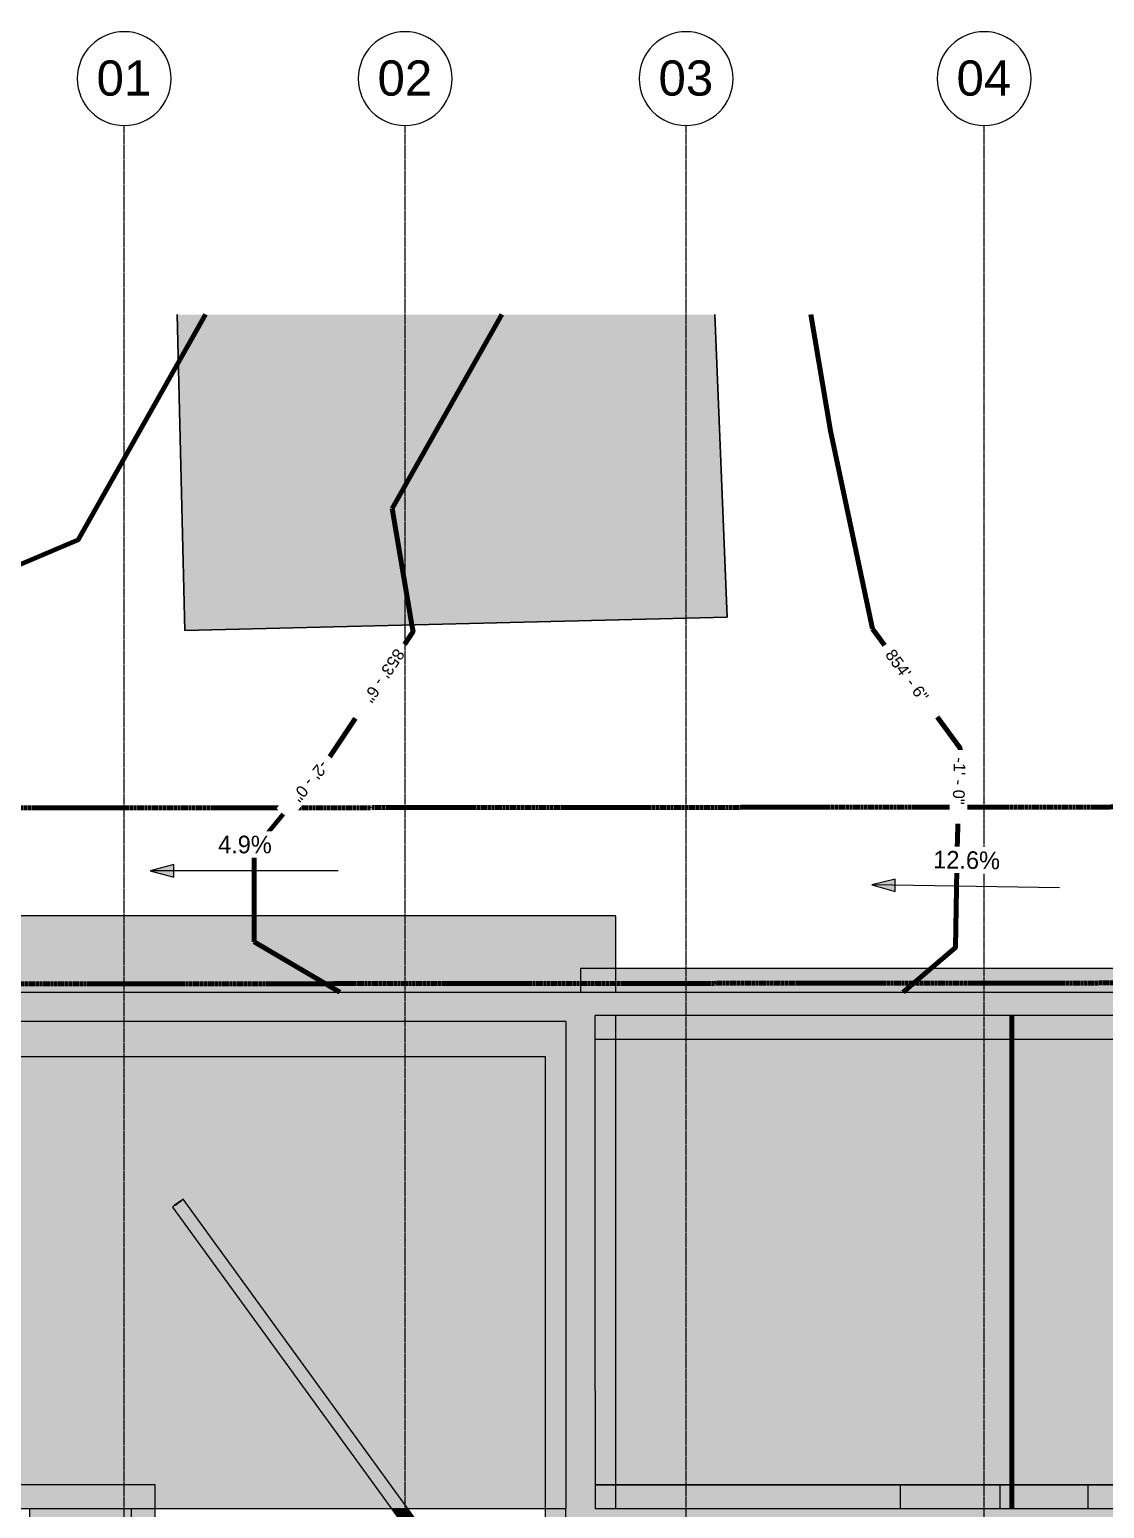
# Model space of a CAD drawing. Header units: inches. Extents: x -3305 to -1487, y 8065 to 9205.
# Drawn here: x -2657 to -2291, y 8701 to 9205 of the extents above; entities that cross this region are included whole.
import ezdxf

# ---------------------------------------------------------------- set-up
doc = ezdxf.new("R2010")
doc.units = ezdxf.units.IN
doc.header["$MEASUREMENT"] = 0
doc.linetypes.add('Double Dash 3_8_', pattern=[1, 0.375, -0.125, 0.125, -0.125, 0.125, -0.125])
doc.linetypes.add('Grid Line 1_2_', pattern=[0.875, 0.5, -0.125, 0.125, -0.125])
for name, color, linetype, lineweight in [('A-FLOR', 192, 'Continuous', 18), ('A-FLOR-OTLN', 51, 'Continuous', 18), ('C-PROP-LINE', 91, 'Double Dash 3_8_', 158), ('C-TOPO-LABL', 7, 'Continuous', 9), ('C-TOPO-MAJR', 7, 'Continuous', 80), ('G-ANNO-DIMS', 111, 'Continuous', 9), ('L-SITE-1', 91, 'Continuous', 9), ('P-PIPE', 3, 'Continuous', 9), ('S-FNDN', 32, 'Continuous', 18), ('S-GRID-1', 1, 'Grid Line 1_2_', 9), ('S-GRID-IDEN', 1, 'Continuous', 9)]:
    doc.layers.add(name, color=color, linetype=linetype, lineweight=lineweight)
doc.layers.add('L-SITE-2', color=8, linetype='Continuous', lineweight=9, transparency=0.2)
doc.layers.add('S-FNDN-1', color=32, linetype='Continuous', lineweight=18, transparency=0.4)
doc.styles.add('Arial', font='arial.ttf', dxfattribs={"height": 4})
doc.styles.add('Arial_1', font='arial.ttf', dxfattribs={"height": 12})
doc.styles.add('Century Gothic', font='ufonts.com_century-gothic.ttf', dxfattribs={"height": 6})

# ---------------------------------------------------------------- blocks, each defined once
blk = doc.blocks.new('Site 1 - Site 1-1396123-SITE PLAN - TOPOGRAPHY')
at = {"layer": 'L-SITE-2'}
h = blk.add_hatch(color=256, dxfattribs=at)
h.paths.add_polyline_path([(8129.53, 2681.43), (8129.53, 2593.1), (8211.94, 2592.47), (8210.24, 2699.61), (8129.53, 2698.33)], flags=0)
h.paths.add_polyline_path([(8999.84, 2604.22), (9004.33, 2419.33), (9107.5, 2423.61), (9107.5, 2606.83)], flags=0)
at = {"layer": 'L-SITE-1'}
for p, q in [((9107.5, 2606.83), (8999.84, 2604.22)), ((8999.84, 2604.22), (9107.5, 2606.83)), ((8999.84, 2604.22), (9004.33, 2419.33)), ((9004.33, 2419.33), (8999.84, 2604.22)), ((9004.33, 2419.33), (9107.5, 2423.61)), ((9107.5, 2423.61), (9004.33, 2419.33))]:
    blk.add_line(p, q, dxfattribs=at)
blk = doc.blocks.new('Family - ___-1399760-SITE PLAN - TOPOGRAPHY')
at = {"layer": 'C-PROP-LINE'}
blk.add_line((8878.85, 3240.51), (8879.93, 2001.26), dxfattribs=at)
blk = doc.blocks.new('Family - ___-1426622-SITE PLAN - TOPOGRAPHY')
at = {"layer": 'C-PROP-LINE'}
blk.add_line((8938.99, 3043.48), (8940.15, 1757.8), dxfattribs=at)
blk = doc.blocks.new('Grid - Grid Head - Circle-50561-SITE PLAN - TOPOGRAPHY')
at = {"layer": 'S-GRID-IDEN'}
for start, end in [(360, 180), (180, 360)]:
    blk.add_arc((0, 0), 0.25, start, end, dxfattribs=at)

msp = doc.modelspace()

# ---------------------------------------------------------------- hatches: boundary and pattern name
at = {"layer": 'G-ANNO-DIMS'}
for points in [[(-2615.95, 8917.9), (-2607.95, 8915.76), (-2607.95, 8920.05)], [(-2370.09, 8913.09), (-2362.12, 8910.83), (-2362.06, 8915.11)]]:
    msp.add_hatch(color=256, dxfattribs=at).paths.add_polyline_path(points, flags=0)
at = {"layer": 'P-PIPE'}
for points in [[(-2533.83, 8700.57), (-2531.05, 8700.57), (-2606.59, 8804.6), (-2608.37, 8803.35), (-2608.44, 8803.31), (-2563.02, 8740.76)], [(-2608.37, 8803.35), (-2607.51, 8803.94), (-2606.12, 8804.94), (-2604.86, 8805.9), (-2604.87, 8805.92), (-2605.73, 8805.33), (-2607.64, 8803.94), (-2608.39, 8803.37)], [(-2528.37, 8700.57), (-2528.27, 8700.57), (-2604.8, 8805.96), (-2605.03, 8805.76), (-2606.12, 8804.94), (-2606.59, 8804.6), (-2531.05, 8700.57), (-2528.43, 8700.57)], [(-2530.11, 8696.57), (-2528.15, 8696.57), (-2531.05, 8700.57), (-2533.83, 8700.57), (-2530.93, 8696.57), (-2530.21, 8696.57)], [(-2526.18, 8696.57), (-2525.37, 8696.57), (-2528.29, 8700.57), (-2531.05, 8700.57), (-2528.15, 8696.57), (-2526.31, 8696.57)]]:
    msp.add_hatch(color=256, dxfattribs=at).paths.add_polyline_path(points, flags=0)
at = {"layer": 'S-FNDN'}
for points in [[(-2666.34, 8866.57), (-2469.34, 8866.57), (-2469.34, 8876.57), (-2666.34, 8876.57)], [(-2469.34, 8868.57), (-2210.34, 8868.57), (-2210.34, 8876.57), (-2469.34, 8876.57)], [(-2464.34, 8692.57), (-2464.34, 8868.57), (-2469.34, 8868.57), (-2469.34, 8866.57), (-2474.34, 8866.57), (-2474.34, 8692.57), (-2464.35, 8692.57)], [(-2326.34, 8692.57), (-2325.59, 8692.57), (-2325.59, 8700.57), (-2464.34, 8700.57), (-2464.34, 8692.57), (-2336.34, 8692.57)], [(-2210.34, 8692.57), (-2210.34, 8700.57), (-2325.59, 8700.57), (-2325.59, 8692.57), (-2309.12, 8692.57)]]:
    msp.add_hatch(color=256, dxfattribs=at).paths.add_polyline_path(points, flags=0)
h = msp.add_hatch(color=256, dxfattribs=at)
h.paths.add_polyline_path([(-2693.71, 8692.57), (-2693.71, 8700.57), (-3066.34, 8700.57), (-3066.34, 8696.57), (-2810.34, 8696.57), (-2810.34, 8692.57), (-2723.07, 8692.57)], flags=0)
h.paths.add_polyline_path([(-2657.09, 8692.57), (-2622.34, 8692.57), (-2622.34, 8700.57), (-2657.09, 8700.57)], flags=0)
at = {"layer": 'S-FNDN-1'}
h = msp.add_hatch(color=256, dxfattribs=at)
h.paths.add_polyline_path([(-2469.34, 8884.57), (-2457.34, 8884.57), (-2457.34, 8902.57), (-2469.34, 8902.57), (-2469.34, 8884.57)], flags=0)
h.paths.add_polyline_path([(-2619.58, 8876.57), (-2469.34, 8876.57), (-2469.34, 8902.57), (-2666.34, 8902.57), (-2666.34, 8876.57), (-2621.69, 8876.57)], flags=0)
h.paths.add_polyline_path([(-2457.34, 8876.57), (-2457.34, 8876.79), (-2464.34, 8876.57)], flags=0)
h = msp.add_hatch(color=256, dxfattribs=at)
h.paths.add_polyline_path([(-2666.34, 8854.57), (-2474.34, 8854.57), (-2474.34, 8866.57), (-2666.34, 8866.57), (-2666.34, 8863.01)], flags=0)
h.paths.add_polyline_path([(-2464.34, 8876.57), (-2457.34, 8876.79), (-2457.34, 8884.57), (-2469.34, 8884.57), (-2469.34, 8876.57), (-2467.23, 8876.57)], flags=0)
for points in [[(-2469.34, 8876.57), (-2210.34, 8876.57), (-2210.34, 8884.57), (-2469.34, 8884.57)], [(-2457.34, 8866.24), (-2457.34, 8868.57), (-2464.34, 8868.57), (-2458.34, 8866.57)], [(-2464.34, 8860.57), (-2457.34, 8860.57), (-2457.34, 8866.24), (-2464.34, 8868.57), (-2464.34, 8863.01)], [(-2440.34, 8860.57), (-2210.34, 8860.57), (-2210.34, 8868.57), (-2464.34, 8868.57), (-2447.64, 8863.01)], [(-2464.34, 8860.57), (-2440.34, 8860.57), (-2464.34, 8868.57), (-2464.34, 8863.01)], [(-2464.34, 8700.57), (-2050.34, 8700.57), (-2050.34, 8730.57), (-2042.36, 8730.57), (-2046.34, 8827.64), (-2046.34, 8838.57), (-2050.34, 8838.57), (-2050.34, 8868.57), (-2464.34, 8868.57), (-2464.34, 8740.76)], [(-2715.34, 8700.57), (-2474.34, 8700.57), (-2474.34, 8866.57), (-2715.34, 8866.57), (-2715.34, 8740.76)], [(-2457.34, 8854.57), (-2457.34, 8860.57), (-2464.34, 8860.57), (-2464.34, 8854.57)], [(-2469.34, 8684.57), (-2457.34, 8684.57), (-2457.34, 8692.57), (-2474.34, 8692.57), (-2474.34, 8854.57), (-2481.34, 8854.57), (-2481.34, 8685.19), (-2474.34, 8685.19), (-2474.34, 8684.57)], [(-2464.34, 8708.57), (-2457.34, 8708.57), (-2457.34, 8854.57), (-2464.34, 8854.57), (-2464.34, 8730.57)], [(-2693.46, 8700.57), (-2614.34, 8700.57), (-2614.34, 8708.57), (-2808.94, 8708.57), (-2715.34, 8700.57), (-2693.71, 8700.57)], [(-2464.34, 8700.57), (-2360.34, 8708.11), (-2360.34, 8708.57), (-2464.34, 8708.57)], [(-2464.34, 8700.57), (-2457.34, 8701.08), (-2457.34, 8708.57), (-2464.34, 8708.57)], [(-2378, 8700.57), (-2360.34, 8700.57), (-2360.34, 8708.11), (-2464.34, 8700.57), (-2412.6, 8700.57)], [(-2360.34, 8700.57), (-2326.34, 8700.57), (-2326.34, 8708.57), (-2353.94, 8708.57), (-2360.34, 8708.11)], [(-2360.34, 8708.11), (-2353.94, 8708.57), (-2360.34, 8708.57)], [(-2325.59, 8700.57), (-2296.34, 8700.57), (-2296.34, 8708.57), (-2326.34, 8708.57), (-2326.34, 8700.57)], [(-2326.34, 8700.57), (-2210.34, 8700.57), (-2210.34, 8708.57), (-2326.34, 8708.57)], [(-2457.34, 8700.57), (-2457.34, 8701.08), (-2464.34, 8700.57)]]:
    msp.add_hatch(color=256, dxfattribs=at).paths.add_polyline_path(points, flags=0)
h = msp.add_hatch(color=256, dxfattribs=at)
h.paths.add_polyline_path([(-3058.34, 8684.57), (-2983.72, 8684.57), (-2954.8, 8692.57), (-3058.34, 8692.57), (-3058.34, 8686.84)], flags=0)
h.paths.add_polyline_path([(-2614.34, 8685.19), (-2614.34, 8700.14), (-2622.34, 8700.57), (-2622.34, 8685.19), (-2619.58, 8685.19)], flags=0)
h = msp.add_hatch(color=256, dxfattribs=at)
h.paths.add_polyline_path([(-2614.34, 8684.57), (-2614.34, 8685.19), (-2622.34, 8685.19), (-2622.34, 8684.57), (-2619.58, 8684.57)], flags=0)
h.paths.add_polyline_path([(-2614.34, 8700.14), (-2614.34, 8700.57), (-2622.34, 8700.57), (-2619.58, 8700.42)], flags=0)

# ---------------------------------------------------------------- linework, layer by layer
at = {"layer": 'A-FLOR'}
for p, q in [((-2464.34, 8740.76), (-2464.34, 8868.57)), ((-2481.34, 8854.57), (-2481.34, 8700.57))]:
    msp.add_line(p, q, dxfattribs=at)
at = {"layer": 'A-FLOR-OTLN'}
for p, q in [((-2622.34, 8662.91), (-2622.34, 8700.57)), ((-2474.34, 8696.57), (-2474.34, 8700.57))]:
    msp.add_line(p, q, dxfattribs=at)
at = {"layer": 'C-TOPO-MAJR'}
for p, q in [((-2606.43, 9091.06), (-2597.13, 9107.5)), ((-2533.52, 9041.48), (-2496.18, 9107.5)), ((-2384.14, 9067.9), (-2390.86, 9107.5)), ((-2369.79, 9000.41), (-2384.14, 9067.9)), ((-2526.78, 9001.72), (-2533.52, 9041.48)), ((-2580.51, 8893.72), (-2580.51, 8925.22)), ((-2551.39, 8876.57), (-2580.51, 8893.72)), ((-2322.4, 8821.26), (-2322.4, 8868.57)), ((-2322.4, 8700.57), (-2322.4, 8710.85))]:
    msp.add_line(p, q, dxfattribs=at)
at = {"layer": 'C-TOPO-MAJR', "flags": 128}
for points in [[(-2697.37, 9006.65), (-2640.53, 9030.78), (-2606.43, 9091.06)], [(-2580.51, 8925.22), (-2555.58, 8955.68), (-2526.4, 8999.45), (-2526.78, 9001.72)], [(-2341.02, 8925.28), (-2340.02, 8959.78), (-2369.79, 9000.41)], [(-2359.39, 8876.57), (-2341.52, 8891.78), (-2341.02, 8925.28)], [(-2322.4, 8710.85), (-2322.4, 8811.43), (-2322.4, 8821.26)]]:
    msp.add_lwpolyline(points, dxfattribs=at)
at = {"layer": 'G-ANNO-DIMS'}
for p, q in [((-2607.95, 8920.05), (-2615.95, 8917.9)), ((-2615.95, 8917.9), (-2607.95, 8915.76)), ((-2551.95, 8917.9), (-2615.95, 8917.9)), ((-2607.95, 8915.76), (-2607.95, 8920.05)), ((-2362.06, 8915.11), (-2370.09, 8913.09)), ((-2370.09, 8913.09), (-2362.12, 8910.83)), ((-2306.09, 8912.13), (-2370.09, 8913.09)), ((-2362.12, 8910.83), (-2362.06, 8915.11))]:
    msp.add_line(p, q, dxfattribs=at)
at = {"layer": 'P-PIPE'}
for p, q in [((-2608.44, 8803.31), (-2336.34, 8428.6)), ((-2336.34, 8436.26), (-2604.8, 8805.96))]:
    msp.add_line(p, q, dxfattribs=at)
for start_param, end_param in [(1.570796, 3.141593), (3.141593, 4.712389), (0, 1.570796), (4.712389, 6.283185)]:
    msp.add_ellipse((-2606.62, 8804.63), major_axis=(1.82, 1.32), ratio=0.020829, start_param=start_param, end_param=end_param, dxfattribs=at)
at = {"layer": 'S-FNDN'}
for p, q in [((-2651.32, 8902.57), (-3082.34, 8902.57)), ((-2457.34, 8902.57), (-2651.32, 8902.57)), ((-2457.34, 8876.57), (-2457.34, 8902.57)), ((-2469.34, 8884.57), (-2469.34, 8876.57)), ((-2034.34, 8884.57), (-2469.34, 8884.57)), ((-3128.34, 8876.57), (-2210.34, 8876.57)), ((-2210.34, 8868.57), (-2464.34, 8868.57)), ((-2457.34, 8700.57), (-2457.34, 8868.57)), ((-2474.34, 8866.57), (-3066.34, 8866.57)), ((-2474.34, 8866.57), (-2474.34, 8700.57)), ((-2464.34, 8860.57), (-2058.34, 8860.57)), ((-2715.34, 8854.57), (-2481.34, 8854.57)), ((-2464.34, 8740.76), (-2464.34, 8700.57)), ((-2614.34, 8708.57), (-2715.34, 8708.57)), ((-2614.34, 8672.57), (-2614.34, 8708.57)), ((-2464.34, 8708.57), (-2058.34, 8708.57)), ((-2058.34, 8708.57), (-2464.34, 8708.57)), ((-2360.34, 8700.57), (-2360.34, 8708.57)), ((-2326.34, 8700.57), (-2326.34, 8708.57)), ((-2296.34, 8700.57), (-2296.34, 8708.57)), ((-2693.46, 8700.57), (-2474.34, 8700.57)), ((-2657.09, 8700.57), (-2657.09, 8692.57)), ((-2481.34, 8700.57), (-2481.34, 8684.57)), ((-2464.34, 8700.57), (-2210.34, 8700.57))]:
    msp.add_line(p, q, dxfattribs=at)
at = {"layer": 'S-GRID-1'}
for p, q in [((-2624.84, 8065.07), (-2624.84, 9171.96)), ((-2433.34, 8065.07), (-2433.34, 9171.96)), ((-2331.77, 8065.07), (-2331.77, 9171.96))]:
    msp.add_line(p, q, dxfattribs=at)

# ---------------------------------------------------------------- block references
at = {"layer": 'C-PROP-LINE', "rotation": 90.00000000000031}
for name in ['Family - ___-1399760-SITE PLAN - TOPOGRAPHY', 'Family - ___-1426622-SITE PLAN - TOPOGRAPHY']:
    msp.add_blockref(name, (0, 0), dxfattribs=at)
at = {"layer": 'L-SITE-1', "rotation": 90.00000000000031}
msp.add_blockref('Site 1 - Site 1-1396123-SITE PLAN - TOPOGRAPHY', (0, 0), dxfattribs=at)
at = {"layer": 'S-GRID-IDEN', "xscale": 63.99999999999997, "yscale": 63.99999999999997, "zscale": 63.99999999999997}
for p in [(-2624.84, 9187.96), (-2529.09, 9187.96), (-2433.34, 9187.96), (-2331.77, 9187.96)]:
    msp.add_blockref('Grid - Grid Head - Circle-50561-SITE PLAN - TOPOGRAPHY', p, dxfattribs=at)

# ---------------------------------------------------------------- texts
at = {"layer": 'S-GRID-IDEN', "char_height": 12, "width": 22.624, "attachment_point": 1, "style": 'Arial_1'}
for s, insert in [('01', (-2634.26, 9194.16)), ('02', (-2538.51, 9194.16)), ('03', (-2442.76, 9194.16)), ('04', (-2341.2, 9194.16))]:
    msp.add_mtext(s, dxfattribs=dict(at, insert=insert))

# ---------------------------------------------------------------- next in the draw order: texts
at = {"layer": 'C-TOPO-LABL', "char_height": 4, "attachment_point": 1, "line_spacing_factor": 0.941778, "style": 'Arial', "bg_fill": 3, "box_fill_scale": 1.25, "bg_fill_color": 256, "bg_fill_true_color": 13158600, "bg_fill_transparency": 0}
for s, insert, width, rotation in [(' 853\' - 6" ', (-2528.13, 8993.14), 28.2533, 236.3049), (' 854\' - 6" ', (-2363.42, 8995.19), 28.2533, 306.2329), (' -2\' - 0" ', (-2553.78, 8954.64), 23.1301, 230.6981), (' -1\' - 0" ', (-2338.01, 8958.06), 23.1301, 268.3397)]:
    msp.add_mtext(s, dxfattribs=dict(at, insert=insert, width=width, rotation=rotation))
at = {"layer": 'G-ANNO-DIMS', "insert": (-2592.84, 8929.89), "char_height": 6, "width": 21.3504, "attachment_point": 1, "line_spacing_factor": 0.984502, "style": 'Century Gothic', "bg_fill": 3, "box_fill_scale": 1.25, "bg_fill_color": 256, "bg_fill_true_color": 13158600, "bg_fill_transparency": 0}
msp.add_mtext('4.9%', dxfattribs=at)
at = {"layer": 'G-ANNO-DIMS', "insert": (-2349.09, 8924.77), "char_height": 6, "width": 26.8383, "attachment_point": 1, "rotation": 359.1449, "line_spacing_factor": 0.984502, "style": 'Century Gothic', "bg_fill": 3, "box_fill_scale": 1.25, "bg_fill_color": 256, "bg_fill_true_color": 13158600, "bg_fill_transparency": 0}
msp.add_mtext('12.6%', dxfattribs=at)

# ---------------------------------------------------------------- next in the draw order: linework, layer by layer
at = {"layer": 'S-GRID-1'}
msp.add_line((-2529.09, 8065.07), (-2529.09, 9171.96), dxfattribs=at)

doc.saveas('drawing.dxf')
